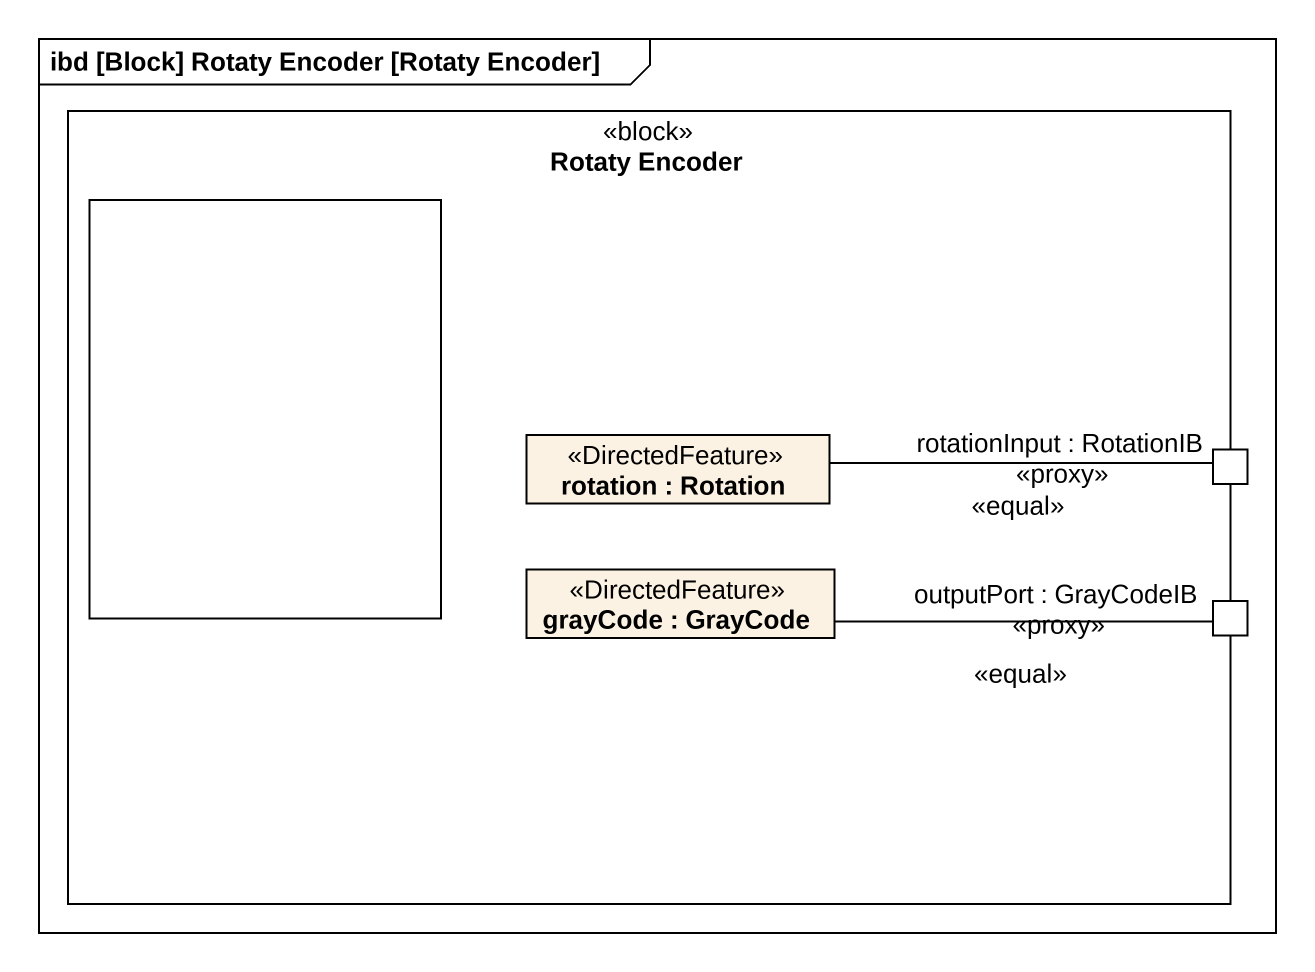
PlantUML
@startuml
mainframe ibd [Block] Rotaty Encoder [Rotaty Encoder]
rectangle "Rotaty Encoder" as Rotaty_Encoder <<block>> {
  rectangle " " as rectangle1
  rectangle "rotation : Rotation" as rotation <<DirectedFeature>>
  port "rotationInput : RotationIB <<proxy>>" as rotationInput_RotationIB
  rectangle "grayCode : GrayCode" as grayCode <<DirectedFeature>>
  port "outputPort : GrayCodeIB <<proxy>>" as outputPort_GrayCodeIB_proxy
}
rotationInput_RotationIB -left- rotation : <<equal>>
outputPort_GrayCodeIB_proxy -left- grayCode : <<equal>>
@enduml
